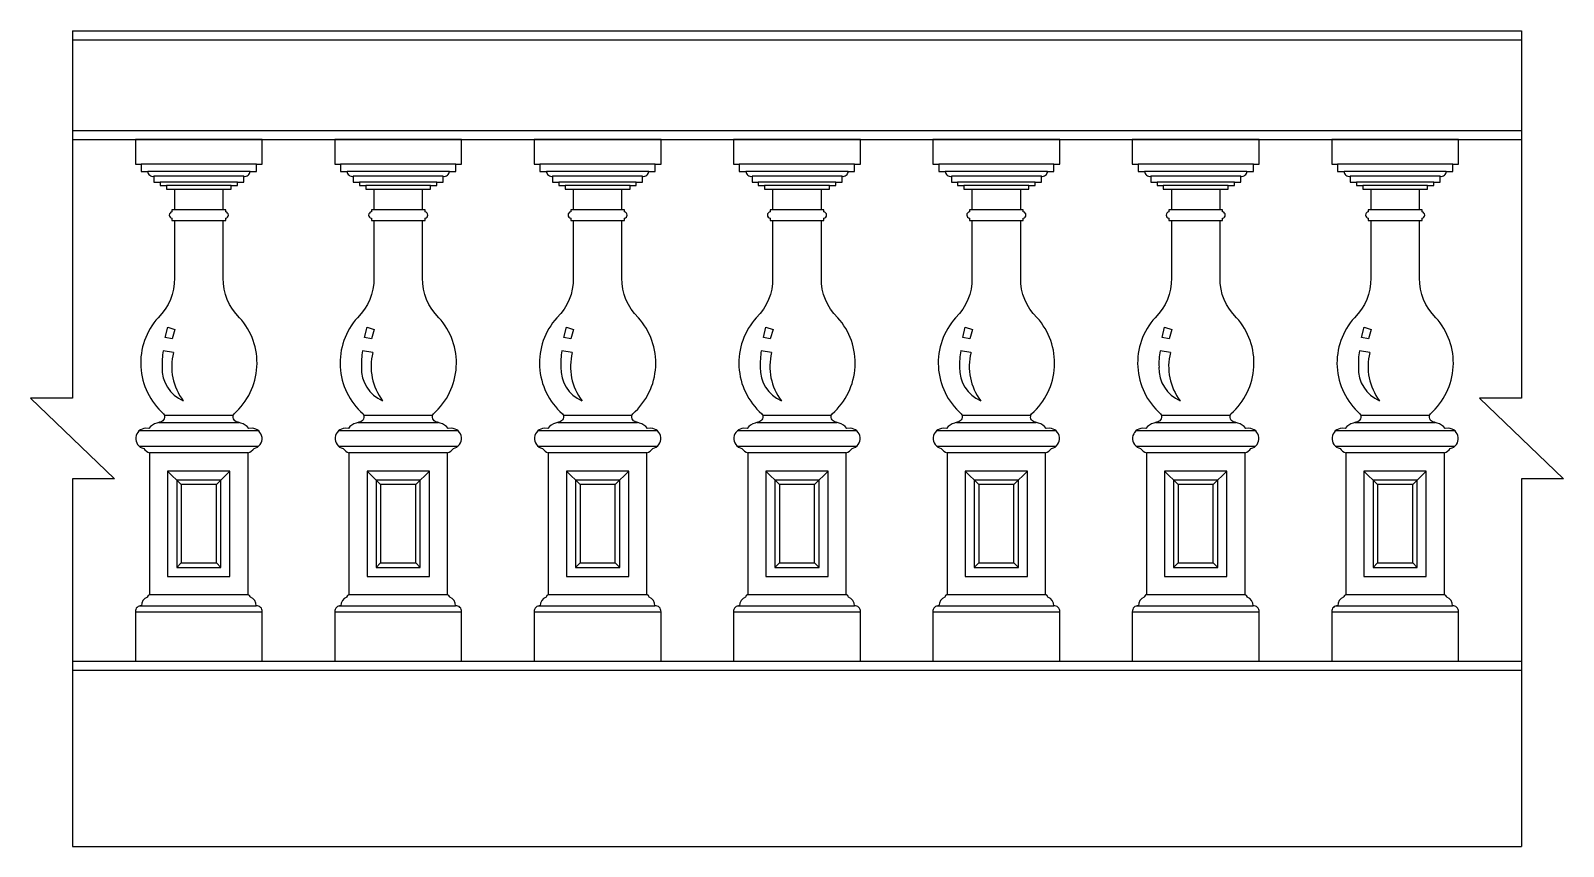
# Model space of a CAD drawing. Extents: x 2340 to 4031, y 1823 to 2723.
import ezdxf

# ---------------------------------------------------------------- set-up
doc = ezdxf.new("R2010")
doc.units = 0
doc.header["$LTSCALE"] = 0.85
doc.header["$MEASUREMENT"] = 0
for name, color, linetype in [('2', 2, 'CONTINUOUS'), ('3', 3, 'CONTINUOUS'), ('4', 4, 'CONTINUOUS'), ('7', 7, 'CONTINUOUS')]:
    doc.layers.add(name, color=color, linetype=linetype)

msp = doc.modelspace()

# ---------------------------------------------------------------- linework, layer by layer
at = {"layer": '2'}
msp.add_line((2386.2, 1822.6), (3984.7, 1822.6), dxfattribs=at)
at = {"layer": '3'}
for p, q in [((2386.2, 2712.6), (3984.7, 2712.6)), ((2386.2, 2612.6), (3984.7, 2612.6)), ((2581.9, 2567.4), (2469, 2567.4)), ((2575.1, 2561.9), (2475.8, 2561.9)), ((2568.1, 2555.6), (2482.7, 2555.6)), ((2801.9, 2567.4), (2689, 2567.4)), ((2795.1, 2561.9), (2695.8, 2561.9)), ((2788.1, 2555.6), (2702.7, 2555.6)), ((3021.9, 2567.4), (2909, 2567.4)), ((3015.1, 2561.9), (2915.8, 2561.9)), ((3008.1, 2555.6), (2922.7, 2555.6)), ((3241.9, 2567.4), (3129, 2567.4)), ((3235.1, 2561.9), (3135.8, 2561.9)), ((3228.1, 2555.6), (3142.7, 2555.6)), ((3461.9, 2567.4), (3349, 2567.4)), ((3455.1, 2561.9), (3355.8, 2561.9)), ((3448.1, 2555.6), (3362.7, 2555.6)), ((3681.9, 2567.4), (3569, 2567.4)), ((3675.1, 2561.9), (3575.8, 2561.9)), ((3668.1, 2555.6), (3582.7, 2555.6)), ((3901.9, 2567.4), (3789, 2567.4)), ((3895.1, 2561.9), (3795.8, 2561.9)), ((3888.1, 2555.6), (3802.7, 2555.6)), ((2561.2, 2551.7), (2489.6, 2551.7)), ((2498.5, 2547.6), (2552.3, 2547.6)), ((2781.2, 2551.7), (2709.6, 2551.7)), ((2718.5, 2547.6), (2772.3, 2547.6)), ((3001.2, 2551.7), (2929.6, 2551.7)), ((2938.5, 2547.6), (2992.3, 2547.6)), ((3221.2, 2551.7), (3149.6, 2551.7)), ((3158.5, 2547.6), (3212.3, 2547.6)), ((3441.2, 2551.7), (3369.6, 2551.7)), ((3378.5, 2547.6), (3432.3, 2547.6)), ((3661.2, 2551.7), (3589.6, 2551.7)), ((3598.5, 2547.6), (3652.3, 2547.6)), ((3881.2, 2551.7), (3809.6, 2551.7)), ((3818.5, 2547.6), (3872.3, 2547.6)), ((2552.3, 2525.1), (2498.5, 2525.1)), ((2772.3, 2525.1), (2718.5, 2525.1)), ((2992.3, 2525.1), (2938.5, 2525.1)), ((3212.3, 2525.1), (3158.5, 2525.1)), ((3432.3, 2525.1), (3378.5, 2525.1)), ((3652.3, 2525.1), (3598.5, 2525.1)), ((3872.3, 2525.1), (3818.5, 2525.1)), ((2498.5, 2513.1), (2532, 2513.1)), ((2532, 2513.1), (2552.3, 2513.1)), ((2718.5, 2513.1), (2752, 2513.1)), ((2752, 2513.1), (2772.3, 2513.1)), ((2938.5, 2513.1), (2972, 2513.1)), ((2972, 2513.1), (2992.3, 2513.1)), ((3158.5, 2513.1), (3192, 2513.1)), ((3192, 2513.1), (3212.3, 2513.1)), ((3378.5, 2513.1), (3412, 2513.1)), ((3412, 2513.1), (3432.3, 2513.1)), ((3598.5, 2513.1), (3632, 2513.1)), ((3632, 2513.1), (3652.3, 2513.1)), ((3818.5, 2513.1), (3852, 2513.1)), ((3852, 2513.1), (3872.3, 2513.1)), ((2497.4, 2367.4), (2486, 2369.3)), ((2717.4, 2367.4), (2706, 2369.3)), ((2937.4, 2367.4), (2926, 2369.3)), ((3157.4, 2367.4), (3146, 2369.3)), ((3377.4, 2367.4), (3366, 2369.3)), ((3597.4, 2367.4), (3586, 2369.3)), ((3817.4, 2367.4), (3806, 2369.3)), ((2487.4, 2298.3), (2563.5, 2298.3)), ((2707.4, 2298.3), (2783.5, 2298.3)), ((2927.4, 2298.3), (3003.5, 2298.3)), ((3147.4, 2298.3), (3223.5, 2298.3)), ((3367.4, 2298.3), (3443.5, 2298.3)), ((3587.4, 2298.3), (3663.5, 2298.3)), ((3807.4, 2298.3), (3883.5, 2298.3)), ((2579.8, 2256.7), (2471, 2256.7)), ((2799.8, 2256.7), (2691, 2256.7)), ((3019.8, 2256.7), (2911, 2256.7)), ((3239.8, 2256.7), (3131, 2256.7)), ((3459.8, 2256.7), (3351, 2256.7)), ((3679.8, 2256.7), (3571, 2256.7)), ((3899.8, 2256.7), (3791, 2256.7)), ((2506, 2221.7), (2491, 2236.7)), ((2544.8, 2221.7), (2559.8, 2236.7)), ((2726, 2221.7), (2711, 2236.7)), ((2764.8, 2221.7), (2779.8, 2236.7)), ((2946, 2221.7), (2931, 2236.7)), ((2984.8, 2221.7), (2999.8, 2236.7)), ((3166, 2221.7), (3151, 2236.7)), ((3204.8, 2221.7), (3219.8, 2236.7)), ((3386, 2221.7), (3371, 2236.7)), ((3424.8, 2221.7), (3439.8, 2236.7)), ((3606, 2221.7), (3591, 2236.7)), ((3644.8, 2221.7), (3659.8, 2236.7)), ((3826, 2221.7), (3811, 2236.7)), ((3864.8, 2221.7), (3879.8, 2236.7)), ((2506, 2135.4), (2501, 2130.4)), ((2544.8, 2135.4), (2549.8, 2130.4)), ((2726, 2135.4), (2721, 2130.4)), ((2764.8, 2135.4), (2769.8, 2130.4)), ((2946, 2135.4), (2941, 2130.4)), ((2984.8, 2135.4), (2989.8, 2130.4)), ((3166, 2135.4), (3161, 2130.4)), ((3204.8, 2135.4), (3209.8, 2130.4)), ((3386, 2135.4), (3381, 2130.4)), ((3424.8, 2135.4), (3429.8, 2130.4)), ((3606, 2135.4), (3601, 2130.4)), ((3644.8, 2135.4), (3649.8, 2130.4)), ((3826, 2135.4), (3821, 2130.4)), ((3864.8, 2135.4), (3869.8, 2130.4)), ((2471, 2100.4), (2579.8, 2100.4)), ((2691, 2100.4), (2799.8, 2100.4)), ((2911, 2100.4), (3019.8, 2100.4)), ((3131, 2100.4), (3239.8, 2100.4)), ((3351, 2100.4), (3459.8, 2100.4)), ((3571, 2100.4), (3679.8, 2100.4)), ((3791, 2100.4), (3899.8, 2100.4)), ((2455.4, 2081.5), (2595.4, 2081.5)), ((2460.1, 2088), (2588.7, 2088)), ((2460.1, 2088), (2525.4, 2088)), ((2460.1, 2081.5), (2525.4, 2081.5)), ((2675.4, 2081.5), (2815.4, 2081.5)), ((2680.1, 2088), (2808.7, 2088)), ((2680.1, 2088), (2745.4, 2088)), ((2680.1, 2081.5), (2745.4, 2081.5)), ((2895.4, 2081.5), (3035.4, 2081.5)), ((2900.1, 2088), (3028.7, 2088)), ((2900.1, 2088), (2965.4, 2088)), ((2900.1, 2081.5), (2965.4, 2081.5)), ((3115.4, 2081.5), (3255.4, 2081.5)), ((3120.1, 2088), (3248.7, 2088)), ((3120.1, 2088), (3185.4, 2088)), ((3120.1, 2081.5), (3185.4, 2081.5)), ((3335.4, 2081.5), (3475.4, 2081.5)), ((3340.1, 2088), (3468.7, 2088)), ((3340.1, 2088), (3405.4, 2088)), ((3340.1, 2081.5), (3405.4, 2081.5)), ((3555.4, 2081.5), (3695.4, 2081.5)), ((3560.1, 2088), (3688.7, 2088)), ((3560.1, 2088), (3625.4, 2088)), ((3560.1, 2081.5), (3625.4, 2081.5)), ((3775.4, 2081.5), (3915.4, 2081.5)), ((3780.1, 2088), (3845.4, 2088)), ((3780.1, 2088), (3908.7, 2088)), ((3780.1, 2081.5), (3845.4, 2081.5)), ((2386.2, 2017), (3984.7, 2017))]:
    msp.add_line(p, q, dxfattribs=at)
for points in [[(2386.2, 2722.6), (2386.2, 2317.2), (2339.8, 2317.2), (2432.5, 2228.1), (2386.2, 2228.1), (2386.2, 1822.6)], [(3984.7, 2722.6), (3984.7, 2317.2), (3938.4, 2317.2), (4031, 2228.1), (3984.7, 2228.1), (3984.7, 1822.6)], [(2488.3, 2384), (2491.1, 2395.3), (2499, 2393), (2496, 2382.6), (2488.3, 2384)], [(2708.3, 2384), (2711.1, 2395.3), (2719, 2393), (2716, 2382.6), (2708.3, 2384)], [(2928.3, 2384), (2931.1, 2395.3), (2939, 2393), (2936, 2382.6), (2928.3, 2384)], [(3148.3, 2384), (3151.1, 2395.3), (3159, 2393), (3156, 2382.6), (3148.3, 2384)], [(3368.3, 2384), (3371.1, 2395.3), (3379, 2393), (3376, 2382.6), (3368.3, 2384)], [(3588.3, 2384), (3591.1, 2395.3), (3599, 2393), (3596, 2382.6), (3588.3, 2384)], [(3808.3, 2384), (3811.1, 2395.3), (3819, 2393), (3816, 2382.6), (3808.3, 2384)]]:
    msp.add_lwpolyline(points, dxfattribs=at)
for points in [[(2549.8, 2226.7), (2501, 2226.7), (2501, 2130.4), (2549.8, 2130.4)], [(2544.8, 2221.7), (2506, 2221.7), (2506, 2135.4), (2544.8, 2135.4)], [(2769.8, 2226.7), (2721, 2226.7), (2721, 2130.4), (2769.8, 2130.4)], [(2764.8, 2221.7), (2726, 2221.7), (2726, 2135.4), (2764.8, 2135.4)], [(2989.8, 2226.7), (2941, 2226.7), (2941, 2130.4), (2989.8, 2130.4)], [(2984.8, 2221.7), (2946, 2221.7), (2946, 2135.4), (2984.8, 2135.4)], [(3209.8, 2226.7), (3161, 2226.7), (3161, 2130.4), (3209.8, 2130.4)], [(3204.8, 2221.7), (3166, 2221.7), (3166, 2135.4), (3204.8, 2135.4)], [(3429.8, 2226.7), (3381, 2226.7), (3381, 2130.4), (3429.8, 2130.4)], [(3424.8, 2221.7), (3386, 2221.7), (3386, 2135.4), (3424.8, 2135.4)], [(3649.8, 2226.7), (3601, 2226.7), (3601, 2130.4), (3649.8, 2130.4)], [(3644.8, 2221.7), (3606, 2221.7), (3606, 2135.4), (3644.8, 2135.4)], [(3869.8, 2226.7), (3821, 2226.7), (3821, 2130.4), (3869.8, 2130.4)], [(3864.8, 2221.7), (3826, 2221.7), (3826, 2135.4), (3864.8, 2135.4)]]:
    msp.add_lwpolyline(points, close=True, dxfattribs=at)
for centre, radius, start, end in [((2569.2, 2354.9), 84.4, 170.1718, 182.4659), ((2789.2, 2354.9), 84.4, 170.1718, 182.4659), ((3009.2, 2354.9), 84.4, 170.1718, 182.4659), ((3229.2, 2354.9), 84.4, 170.1718, 182.4659), ((3449.2, 2354.9), 84.4, 170.1718, 182.4659), ((3669.2, 2354.9), 84.4, 170.1718, 182.4659), ((3889.2, 2354.9), 84.4, 170.1718, 182.4659), ((2523.8, 2349.9), 39, 178.0137, 246.3423), ((2557.6, 2351.9), 62.1, 165.5541, 217.3044), ((2743.8, 2349.9), 39, 178.0137, 246.3423), ((2777.6, 2351.9), 62.1, 165.5541, 217.3044), ((2963.8, 2349.9), 39, 178.0137, 246.3423), ((2997.6, 2351.9), 62.1, 165.5541, 217.3044), ((3183.8, 2349.9), 39, 178.0137, 246.3423), ((3217.6, 2351.9), 62.1, 165.5541, 217.3044), ((3403.8, 2349.9), 39, 178.0137, 246.3423), ((3437.6, 2351.9), 62.1, 165.5541, 217.3044), ((3623.8, 2349.9), 39, 178.0137, 246.3423), ((3657.6, 2351.9), 62.1, 165.5541, 217.3044), ((3843.8, 2349.9), 39, 178.0137, 246.3423), ((3877.6, 2351.9), 62.1, 165.5541, 217.3044)]:
    msp.add_arc(centre, radius, start, end, dxfattribs=at)
at = {"layer": '4'}
for p, q in [((2386.2, 2722.6), (3984.7, 2722.6)), ((2386.2, 2602.6), (3984.7, 2602.6)), ((2386.2, 2027), (3984.7, 2027))]:
    msp.add_line(p, q, dxfattribs=at)
for points in [[(2595.4, 2027), (2595.4, 2081.5, 0.458664), (2588.7, 2088, 0.329172), (2582.3, 2097.5, 0.26501), (2579.8, 2100.4), (2579.8, 2256.7, 0.119688), (2586.3, 2261.6, 0.890512), (2584.1, 2283.9), (2580.5, 2283.8, 0.155657), (2571.8, 2289.7, 0.000313), (2567.7, 2290.8, -0.531435), (2564.3, 2299.9, 0.418205), (2570.4, 2405.9, -0.210239), (2552.3, 2449.7), (2552.3, 2513.1), (2555.1, 2513.1), (2555.1, 2515.7, 0.386347), (2558, 2519.1, 0.386347), (2555.1, 2522.6), (2555.1, 2525.1), (2552.3, 2525.1), (2552.3, 2547.6), (2561.2, 2547.6), (2561.2, 2551.7), (2568.1, 2551.7), (2568.1, 2555.6), (2575.1, 2555.6), (2575.1, 2561.9, 0.447741), (2581.9, 2567.4), (2589, 2567.4), (2589, 2575.2), (2595.4, 2575.2), (2595.4, 2602.6), (2535.4, 2602.6), (2455.4, 2602.6), (2455.4, 2575.2), (2461.8, 2575.2), (2461.8, 2567.4), (2469, 2567.4, 0.447741), (2475.8, 2561.9), (2475.8, 2555.6), (2482.7, 2555.6), (2482.7, 2551.7), (2489.6, 2551.7), (2489.6, 2547.6), (2498.5, 2547.6), (2498.5, 2525.1), (2495.8, 2525.1), (2495.8, 2522.6, 0.386347), (2492.8, 2519.1, 0.386347), (2495.8, 2515.7), (2495.8, 2513.1), (2498.5, 2513.1), (2498.5, 2449.7, -0.210239), (2480.5, 2405.9, 0.418205), (2486.6, 2299.9, -0.531435), (2483.1, 2290.8, 0.000313), (2479.1, 2289.7, 0.155657), (2470.4, 2283.8), (2466.8, 2283.9, 0.890512), (2464.6, 2261.6, 0.119688), (2471, 2256.7), (2471, 2100.4, 0.26501), (2468.6, 2097.5, 0.329172), (2462.1, 2088, 0.458664), (2455.4, 2081.5), (2455.4, 2027)], [(2815.4, 2027), (2815.4, 2081.5, 0.458664), (2808.7, 2088, 0.329172), (2802.3, 2097.5, 0.26501), (2799.8, 2100.4), (2799.8, 2256.7, 0.119688), (2806.3, 2261.6, 0.890512), (2804.1, 2283.9), (2800.5, 2283.8, 0.155657), (2791.8, 2289.7, 0.000313), (2787.7, 2290.8, -0.531435), (2784.3, 2299.9, 0.418205), (2790.4, 2405.9, -0.210239), (2772.3, 2449.7), (2772.3, 2513.1), (2775.1, 2513.1), (2775.1, 2515.7, 0.386347), (2778, 2519.1, 0.386347), (2775.1, 2522.6), (2775.1, 2525.1), (2772.3, 2525.1), (2772.3, 2547.6), (2781.2, 2547.6), (2781.2, 2551.7), (2788.1, 2551.7), (2788.1, 2555.6), (2795.1, 2555.6), (2795.1, 2561.9, 0.447741), (2801.9, 2567.4), (2809, 2567.4), (2809, 2575.2), (2815.4, 2575.2), (2815.4, 2602.6), (2755.4, 2602.6), (2675.4, 2602.6), (2675.4, 2575.2), (2681.8, 2575.2), (2681.8, 2567.4), (2689, 2567.4, 0.447741), (2695.8, 2561.9), (2695.8, 2555.6), (2702.7, 2555.6), (2702.7, 2551.7), (2709.6, 2551.7), (2709.6, 2547.6), (2718.5, 2547.6), (2718.5, 2525.1), (2715.8, 2525.1), (2715.8, 2522.6, 0.386347), (2712.8, 2519.1, 0.386347), (2715.8, 2515.7), (2715.8, 2513.1), (2718.5, 2513.1), (2718.5, 2449.7, -0.210239), (2700.5, 2405.9, 0.418205), (2706.6, 2299.9, -0.531435), (2703.1, 2290.8, 0.000313), (2699.1, 2289.7, 0.155657), (2690.4, 2283.8), (2686.8, 2283.9, 0.890512), (2684.6, 2261.6, 0.119688), (2691, 2256.7), (2691, 2100.4, 0.26501), (2688.6, 2097.5, 0.329172), (2682.1, 2088, 0.458664), (2675.4, 2081.5), (2675.4, 2027)], [(3035.4, 2027), (3035.4, 2081.5, 0.458664), (3028.7, 2088, 0.329172), (3022.3, 2097.5, 0.26501), (3019.8, 2100.4), (3019.8, 2256.7, 0.119688), (3026.3, 2261.6, 0.890512), (3024.1, 2283.9), (3020.5, 2283.8, 0.155657), (3011.8, 2289.7, 0.000313), (3007.7, 2290.8, -0.531435), (3004.3, 2299.9, 0.418205), (3010.4, 2405.9, -0.210239), (2992.3, 2449.7), (2992.3, 2513.1), (2995.1, 2513.1), (2995.1, 2515.7, 0.386347), (2998, 2519.1, 0.386347), (2995.1, 2522.6), (2995.1, 2525.1), (2992.3, 2525.1), (2992.3, 2547.6), (3001.2, 2547.6), (3001.2, 2551.7), (3008.1, 2551.7), (3008.1, 2555.6), (3015.1, 2555.6), (3015.1, 2561.9, 0.447741), (3021.9, 2567.4), (3029, 2567.4), (3029, 2575.2), (3035.4, 2575.2), (3035.4, 2602.6), (2975.4, 2602.6), (2895.4, 2602.6), (2895.4, 2575.2), (2901.8, 2575.2), (2901.8, 2567.4), (2909, 2567.4, 0.447741), (2915.8, 2561.9), (2915.8, 2555.6), (2922.7, 2555.6), (2922.7, 2551.7), (2929.6, 2551.7), (2929.6, 2547.6), (2938.5, 2547.6), (2938.5, 2525.1), (2935.8, 2525.1), (2935.8, 2522.6, 0.386347), (2932.8, 2519.1, 0.386347), (2935.8, 2515.7), (2935.8, 2513.1), (2938.5, 2513.1), (2938.5, 2449.7, -0.210239), (2920.5, 2405.9, 0.418205), (2926.6, 2299.9, -0.531435), (2923.1, 2290.8, 0.000313), (2919.1, 2289.7, 0.155657), (2910.4, 2283.8), (2906.8, 2283.9, 0.890512), (2904.6, 2261.6, 0.119688), (2911, 2256.7), (2911, 2100.4, 0.26501), (2908.6, 2097.5, 0.329172), (2902.1, 2088, 0.458664), (2895.4, 2081.5), (2895.4, 2027)], [(3255.4, 2027), (3255.4, 2081.5, 0.458664), (3248.7, 2088, 0.329172), (3242.3, 2097.5, 0.26501), (3239.8, 2100.4), (3239.8, 2256.7, 0.119688), (3246.3, 2261.6, 0.890512), (3244.1, 2283.9), (3240.5, 2283.8, 0.155657), (3231.8, 2289.7, 0.000313), (3227.7, 2290.8, -0.531435), (3224.3, 2299.9, 0.418205), (3230.4, 2405.9, -0.210239), (3212.3, 2449.7), (3212.3, 2513.1), (3215.1, 2513.1), (3215.1, 2515.7, 0.386347), (3218, 2519.1, 0.386347), (3215.1, 2522.6), (3215.1, 2525.1), (3212.3, 2525.1), (3212.3, 2547.6), (3221.2, 2547.6), (3221.2, 2551.7), (3228.1, 2551.7), (3228.1, 2555.6), (3235.1, 2555.6), (3235.1, 2561.9, 0.447741), (3241.9, 2567.4), (3249, 2567.4), (3249, 2575.2), (3255.4, 2575.2), (3255.4, 2602.6), (3195.4, 2602.6), (3115.4, 2602.6), (3115.4, 2575.2), (3121.8, 2575.2), (3121.8, 2567.4), (3129, 2567.4, 0.447741), (3135.8, 2561.9), (3135.8, 2555.6), (3142.7, 2555.6), (3142.7, 2551.7), (3149.6, 2551.7), (3149.6, 2547.6), (3158.5, 2547.6), (3158.5, 2525.1), (3155.8, 2525.1), (3155.8, 2522.6, 0.386347), (3152.8, 2519.1, 0.386347), (3155.8, 2515.7), (3155.8, 2513.1), (3158.5, 2513.1), (3158.5, 2449.7, -0.210239), (3140.5, 2405.9, 0.418205), (3146.6, 2299.9, -0.531435), (3143.1, 2290.8, 0.000313), (3139.1, 2289.7, 0.155657), (3130.4, 2283.8), (3126.7, 2283.9, 0.890512), (3124.6, 2261.6, 0.119688), (3131, 2256.7), (3131, 2100.4, 0.26501), (3128.6, 2097.5, 0.329172), (3122.1, 2088, 0.458664), (3115.4, 2081.5), (3115.4, 2027)], [(3475.4, 2027), (3475.4, 2081.5, 0.458664), (3468.7, 2088, 0.329172), (3462.3, 2097.5, 0.26501), (3459.8, 2100.4), (3459.8, 2256.7, 0.119688), (3466.3, 2261.6, 0.890512), (3464.1, 2283.9), (3460.5, 2283.8, 0.155657), (3451.8, 2289.7, 0.000313), (3447.7, 2290.8, -0.531435), (3444.3, 2299.9, 0.418205), (3450.4, 2405.9, -0.210239), (3432.3, 2449.7), (3432.3, 2513.1), (3435.1, 2513.1), (3435.1, 2515.7, 0.386347), (3438, 2519.1, 0.386347), (3435.1, 2522.6), (3435.1, 2525.1), (3432.3, 2525.1), (3432.3, 2547.6), (3441.2, 2547.6), (3441.2, 2551.7), (3448.1, 2551.7), (3448.1, 2555.6), (3455.1, 2555.6), (3455.1, 2561.9, 0.447741), (3461.9, 2567.4), (3469, 2567.4), (3469, 2575.2), (3475.4, 2575.2), (3475.4, 2602.6), (3415.4, 2602.6), (3335.4, 2602.6), (3335.4, 2575.2), (3341.8, 2575.2), (3341.8, 2567.4), (3349, 2567.4, 0.447741), (3355.8, 2561.9), (3355.8, 2555.6), (3362.7, 2555.6), (3362.7, 2551.7), (3369.6, 2551.7), (3369.6, 2547.6), (3378.5, 2547.6), (3378.5, 2525.1), (3375.8, 2525.1), (3375.8, 2522.6, 0.386347), (3372.8, 2519.1, 0.386347), (3375.8, 2515.7), (3375.8, 2513.1), (3378.5, 2513.1), (3378.5, 2449.7, -0.210239), (3360.5, 2405.9, 0.418205), (3366.6, 2299.9, -0.531435), (3363.1, 2290.8, 0.000313), (3359.1, 2289.7, 0.155657), (3350.4, 2283.8), (3346.8, 2283.9, 0.890512), (3344.6, 2261.6, 0.119688), (3351, 2256.7), (3351, 2100.4, 0.26501), (3348.6, 2097.5, 0.329172), (3342.1, 2088, 0.458664), (3335.4, 2081.5), (3335.4, 2027)], [(3695.4, 2027), (3695.4, 2081.5, 0.458664), (3688.7, 2088, 0.329172), (3682.3, 2097.5, 0.26501), (3679.8, 2100.4), (3679.8, 2256.7, 0.119688), (3686.3, 2261.6, 0.890512), (3684.1, 2283.9), (3680.5, 2283.8, 0.155657), (3671.8, 2289.7, 0.000313), (3667.7, 2290.8, -0.531435), (3664.3, 2299.9, 0.418205), (3670.4, 2405.9, -0.210239), (3652.3, 2449.7), (3652.3, 2513.1), (3655.1, 2513.1), (3655.1, 2515.7, 0.386347), (3658, 2519.1, 0.386347), (3655.1, 2522.6), (3655.1, 2525.1), (3652.3, 2525.1), (3652.3, 2547.6), (3661.2, 2547.6), (3661.2, 2551.7), (3668.1, 2551.7), (3668.1, 2555.6), (3675.1, 2555.6), (3675.1, 2561.9, 0.447741), (3681.9, 2567.4), (3689, 2567.4), (3689, 2575.2), (3695.4, 2575.2), (3695.4, 2602.6), (3635.4, 2602.6), (3555.4, 2602.6), (3555.4, 2575.2), (3561.8, 2575.2), (3561.8, 2567.4), (3569, 2567.4, 0.447741), (3575.8, 2561.9), (3575.8, 2555.6), (3582.7, 2555.6), (3582.7, 2551.7), (3589.6, 2551.7), (3589.6, 2547.6), (3598.5, 2547.6), (3598.5, 2525.1), (3595.8, 2525.1), (3595.8, 2522.6, 0.386347), (3592.8, 2519.1, 0.386347), (3595.8, 2515.7), (3595.8, 2513.1), (3598.5, 2513.1), (3598.5, 2449.7, -0.210239), (3580.5, 2405.9, 0.418205), (3586.6, 2299.9, -0.531435), (3583.1, 2290.8, 0.000313), (3579.1, 2289.7, 0.155657), (3570.4, 2283.8), (3566.8, 2283.9, 0.890512), (3564.6, 2261.6, 0.119688), (3571, 2256.7), (3571, 2100.4, 0.26501), (3568.6, 2097.5, 0.329172), (3562.1, 2088, 0.458664), (3555.4, 2081.5), (3555.4, 2027)], [(3915.4, 2027), (3915.4, 2081.5, 0.458664), (3908.7, 2088, 0.329172), (3902.3, 2097.5, 0.26501), (3899.8, 2100.4), (3899.8, 2256.7, 0.119688), (3906.3, 2261.6, 0.890512), (3904.1, 2283.9), (3900.5, 2283.8, 0.155657), (3891.8, 2289.7, 0.000313), (3887.7, 2290.8, -0.531435), (3884.3, 2299.9, 0.418205), (3890.4, 2405.9, -0.210239), (3872.3, 2449.7), (3872.3, 2513.1), (3875.1, 2513.1), (3875.1, 2515.7, 0.386347), (3878, 2519.1, 0.386347), (3875.1, 2522.6), (3875.1, 2525.1), (3872.3, 2525.1), (3872.3, 2547.6), (3881.2, 2547.6), (3881.2, 2551.7), (3888.1, 2551.7), (3888.1, 2555.6), (3895.1, 2555.6), (3895.1, 2561.9, 0.447741), (3901.9, 2567.4), (3909, 2567.4), (3909, 2575.2), (3915.4, 2575.2), (3915.4, 2602.6), (3855.4, 2602.6), (3775.4, 2602.6), (3775.4, 2575.2), (3781.8, 2575.2), (3781.8, 2567.4), (3789, 2567.4, 0.447741), (3795.8, 2561.9), (3795.8, 2555.6), (3802.7, 2555.6), (3802.7, 2551.7), (3809.6, 2551.7), (3809.6, 2547.6), (3818.5, 2547.6), (3818.5, 2525.1), (3815.8, 2525.1), (3815.8, 2522.6, 0.386347), (3812.8, 2519.1, 0.386347), (3815.8, 2515.7), (3815.8, 2513.1), (3818.5, 2513.1), (3818.5, 2449.7, -0.210239), (3800.5, 2405.9, 0.418205), (3806.6, 2299.9, -0.531435), (3803.1, 2290.8, 0.000313), (3799.1, 2289.7, 0.155657), (3790.4, 2283.8), (3786.8, 2283.9, 0.890512), (3784.6, 2261.6, 0.119688), (3791, 2256.7), (3791, 2100.4, 0.26501), (3788.6, 2097.5, 0.329172), (3782.1, 2088, 0.458664), (3775.4, 2081.5), (3775.4, 2027)]]:
    msp.add_lwpolyline(points, format="xyb", dxfattribs=at)
at = {"layer": '7'}
for p, q in [((2589, 2575.2), (2461.8, 2575.2)), ((2809, 2575.2), (2681.8, 2575.2)), ((3029, 2575.2), (2901.8, 2575.2)), ((3249, 2575.2), (3121.8, 2575.2)), ((3469, 2575.2), (3341.8, 2575.2)), ((3689, 2575.2), (3561.8, 2575.2)), ((3909, 2575.2), (3781.8, 2575.2)), ((2481.4, 2290.3), (2569.5, 2290.3)), ((2701.4, 2290.3), (2789.5, 2290.3)), ((2921.4, 2290.3), (3009.5, 2290.3)), ((3141.4, 2290.3), (3229.5, 2290.3)), ((3361.4, 2290.3), (3449.5, 2290.3)), ((3581.4, 2290.3), (3669.5, 2290.3)), ((3801.4, 2290.3), (3889.5, 2290.3)), ((2591.4, 2281), (2459.4, 2281)), ((2811.4, 2281), (2679.4, 2281)), ((3031.4, 2281), (2899.4, 2281)), ((3251.4, 2281), (3119.4, 2281)), ((3471.4, 2281), (3339.4, 2281)), ((3691.4, 2281), (3559.4, 2281)), ((3911.4, 2281), (3779.4, 2281)), ((2459.4, 2264.2), (2591.4, 2264.2)), ((2679.4, 2264.2), (2811.4, 2264.2)), ((2899.4, 2264.2), (3031.4, 2264.2)), ((3119.4, 2264.2), (3251.4, 2264.2)), ((3339.4, 2264.2), (3471.4, 2264.2)), ((3559.4, 2264.2), (3691.4, 2264.2)), ((3779.4, 2264.2), (3911.4, 2264.2))]:
    msp.add_line(p, q, dxfattribs=at)
for points in [[(2559.8, 2236.7), (2491, 2236.7), (2491, 2120.4), (2559.8, 2120.4)], [(2779.8, 2236.7), (2711, 2236.7), (2711, 2120.4), (2779.8, 2120.4)], [(2999.8, 2236.7), (2931, 2236.7), (2931, 2120.4), (2999.8, 2120.4)], [(3219.8, 2236.7), (3151, 2236.7), (3151, 2120.4), (3219.8, 2120.4)], [(3439.8, 2236.7), (3371, 2236.7), (3371, 2120.4), (3439.8, 2120.4)], [(3659.8, 2236.7), (3591, 2236.7), (3591, 2120.4), (3659.8, 2120.4)], [(3879.8, 2236.7), (3811, 2236.7), (3811, 2120.4), (3879.8, 2120.4)]]:
    msp.add_lwpolyline(points, close=True, dxfattribs=at)

doc.saveas('drawing.dxf')
